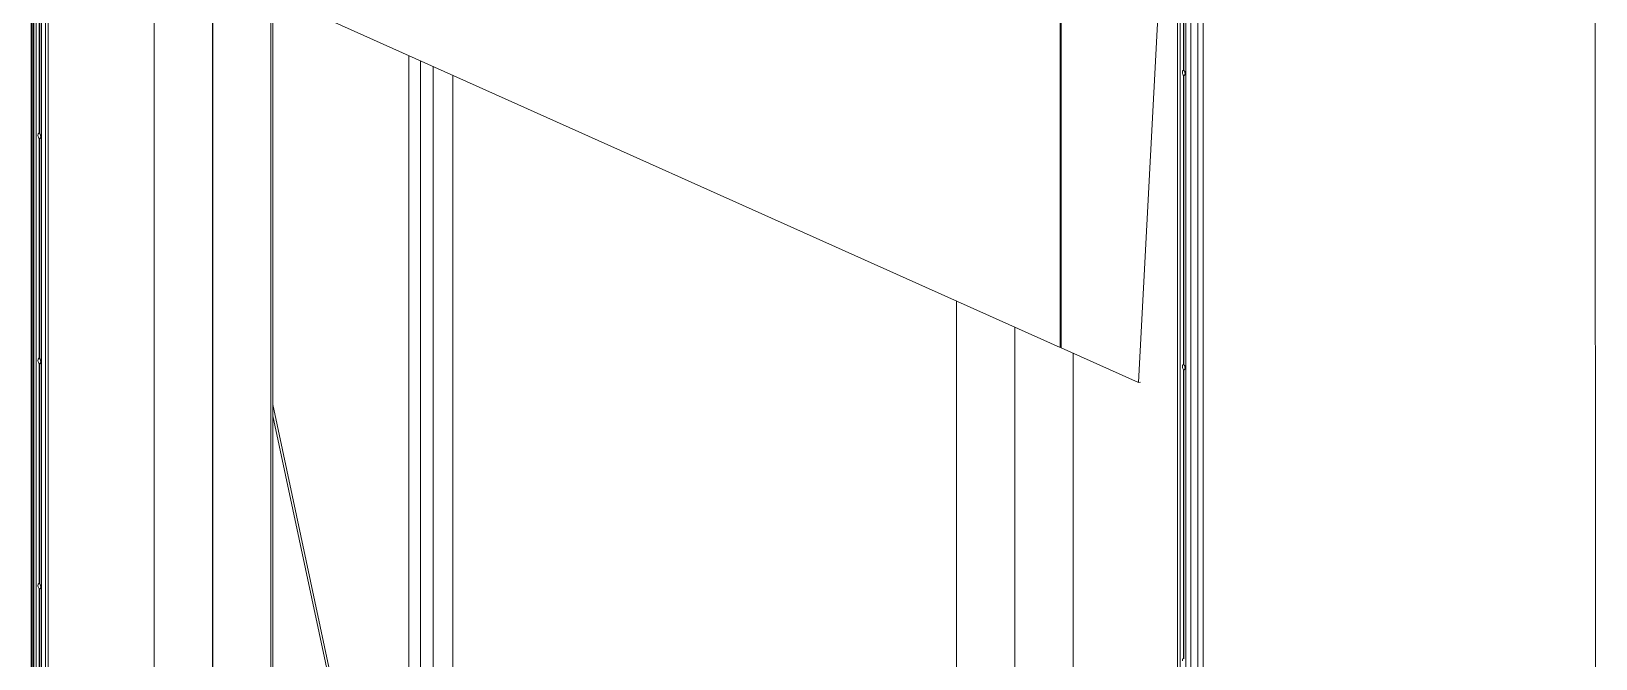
# Model space of a CAD drawing. Header units: millimetres. Extents: x 28932 to 35892, y -771 to 3945.
# Drawn here: x 33771 to 35029, y 2662 to 3166 of the extents above; entities that cross this region are included whole.
import ezdxf

# ---------------------------------------------------------------- set-up
doc = ezdxf.new("R2010")
doc.units = ezdxf.units.MM
doc.linetypes.add('K5LT_BASIC', pattern=[0])
doc.linetypes.add('K5LT_THIN', pattern=[0])
doc.layers.add('Системный слой (1)', color=7, linetype='Continuous', true_color=0x909090)

msp = doc.modelspace()

# ---------------------------------------------------------------- linework, layer by layer
at = {"layer": 'Системный слой (1)', "color": 5, "linetype": 'K5LT_BASIC', "lineweight": 20, "true_color": 0x0000ff}
for p, q in [((33771.243, 2086.922), (33771.243, 3870.575)), ((33773.374, 2085.532), (33773.375, 3869.355)), ((33779.277, 2082.085), (33779.277, 3865.909)), ((33782.758, 3864.736), (33782.757, 2080.912)), ((33784.715, 2081.086), (33784.716, 3854.98)), ((35028.868, 3498.616), (35029.263, 1715.335)), ((34691.934, 3457.841), (34661.515, 2883.826)), ((34692.871, 3456.813), (34692.871, 1672.989)), ((34692.953, 1672.882), (34692.953, 3456.706)), ((34699.58, 3453.365), (34699.58, 1669.541)), ((34713.618, 3452.213), (34713.618, 1668.389)), ((34697.893, 3134.938), (34697.893, 3367.379)), ((34698.08, 3134.854), (34698.08, 3367.295)), ((34598.703, 3322.518), (34598.703, 2911.984)), ((34599.328, 2911.704), (34599.328, 3322.238)), ((33777.612, 3261.228), (33777.612, 3084.328)), ((33777.8, 3261.144), (33777.8, 3084.244)), ((33870.179, 3238.573), (33870.178, 2042.85)), ((34598.703, 2911.984), (33877.453, 3235.312)), ((33917.053, 2021.836), (33917.054, 3217.559)), ((33917.107, 2021.844), (33917.108, 3217.535)), ((33963.982, 2000.831), (33963.983, 3196.522)), ((33965.606, 2001.073), (33965.606, 3195.794)), ((34074.78, 2445.169), (34074.781, 3146.852)), ((34094.285, 3138.109), (34094.284, 2441.183)), ((34110.264, 2324.444), (34110.264, 3130.945)), ((34697.893, 2898.286), (34697.893, 3130.728)), ((34698.08, 2898.202), (34698.08, 3130.644)), ((33777.612, 3080.117), (33777.612, 2903.217)), ((33777.8, 3080.033), (33777.8, 2903.132)), ((34515.357, 1753.656), (34515.357, 2949.347)), ((34562.178, 1732.634), (34562.178, 2928.358)), ((34598.703, 2911.984), (34599.328, 2912.078)), ((34661.515, 2883.826), (34599.328, 2911.704)), ((34609.053, 2907.344), (34609.053, 1711.621)), ((34609.107, 2907.32), (34609.107, 1711.629)), ((33777.612, 2899.006), (33777.612, 2722.105)), ((33777.8, 2898.922), (33777.799, 2722.021)), ((34697.893, 2661.634), (34697.893, 2894.076)), ((34698.08, 2661.55), (34698.08, 2893.992)), ((34661.515, 2883.826), (34663.139, 2884.069)), ((34036.302, 2533.506), (33965.606, 2865.958)), ((34034.468, 2533.116), (33965.606, 2856.943)), ((33777.612, 2717.895), (33777.612, 2540.994)), ((33777.799, 2717.811), (33777.799, 2540.91))]:
    msp.add_line(p, q, dxfattribs=at)
at = {"layer": 'Системный слой (1)', "color": 7, "linetype": 'K5LT_THIN', "lineweight": 5}
for p, q in [((33771.83, 3870.18), (33771.829, 2086.356)), ((33773.111, 3869.605), (33773.11, 2085.782)), ((33775.097, 3867.882), (33775.096, 2084.059)), ((33779.344, 3865.859), (33779.343, 2082.035)), ((34695.003, 1671.556), (34695.003, 3455.379)), ((34703.657, 1668.482), (34703.657, 3452.305)), ((34709.243, 1667.257), (34709.243, 3451.08)), ((34074.865, 3146.815), (34074.864, 2445.181)), ((34084.24, 3142.612), (34084.239, 2440.243))]:
    msp.add_line(p, q, dxfattribs=at)
at = {"layer": 'Системный слой (1)', "color": 5, "linetype": 'K5LT_BASIC', "lineweight": 20, "true_color": 0x0000ff}
for centre, major_axis, ratio, start_param, end_param in [((34697.987, 3132.791), (-0.323, 2.163), 0.48296291, 0, 1.27073716), ((34697.987, 3132.791), (0.323, -2.163), 0.48296291, 4.41232982, 5.89730655), ((34697.987, 3132.791), (-0.323, 2.163), 0.48296291, 6.06894573, 6.28318531), ((34698.149, 3132.815), (-2.974, 0.409), 0.70043236, 4.8313046, 4.89415509), ((34697.987, 3132.791), (0.323, -2.163), 0.48296291, 0, 2.7557139), ((34699.881, 3133.074), (0.323, -2.163), 0.48296291, 4.58156254, 5.14819503), ((34698.149, 3132.815), (-2.974, 0.409), 0.70043236, 1.58092326, 1.66674285), ((34698.149, 3132.815), (-0.309, -2.248), 0.32864412, 0.3101861, 0.39600569), ((34697.987, 3132.791), (0.323, -2.163), 0.48296291, 6.06894573, 6.28318531), ((33777.706, 3082.18), (-0.323, 2.163), 0.48296305, 0, 2.75571418), ((33777.706, 3082.18), (-0.323, 2.163), 0.48296305, 6.06894601, 6.28318531), ((33777.868, 3082.205), (-2.974, 0.409), 0.70043241, 4.83130446, 4.89415497), ((33777.706, 3082.18), (-0.323, 2.163), 0.48296305, 4.4123301, 5.89730683), ((33779.6, 3082.464), (-0.323, 2.163), 0.48296305, 1.13498948, 2.00660317), ((33777.868, 3082.205), (-2.974, 0.409), 0.70043241, 1.58092313, 1.66674272), ((33777.868, 3082.205), (-0.309, -2.248), 0.32864404, 0.31018569, 0.39600528), ((33777.706, 3082.18), (0.323, -2.163), 0.48296305, 6.06894601, 6.28318531), ((33777.706, 3082.18), (0.323, -2.163), 0.48296305, 0, 1.27073744), ((33777.706, 2901.069), (-0.323, 2.163), 0.48296305, 0, 2.75571418), ((33777.706, 2901.069), (-0.323, 2.163), 0.48296305, 6.06894601, 6.28318531), ((33777.868, 2901.094), (-2.974, 0.409), 0.70043241, 4.83130446, 4.89415497), ((33777.868, 2901.094), (-2.974, 0.409), 0.70043241, 1.58092313, 1.66674272), ((33777.706, 2901.069), (-0.323, 2.163), 0.48296305, 4.4123301, 5.89730683), ((33777.868, 2901.094), (-0.309, -2.248), 0.32864404, 0.31018569, 0.39600528), ((33777.706, 2901.069), (0.323, -2.163), 0.48296305, 6.06894601, 6.28318531), ((33777.706, 2901.069), (0.323, -2.163), 0.48296305, 0, 1.27073744), ((33779.6, 2901.352), (-0.323, 2.163), 0.48296305, 1.13498948, 2.00660317), ((34697.987, 2896.139), (-0.323, 2.163), 0.48296291, 0, 1.27073716), ((34697.987, 2896.139), (0.323, -2.163), 0.48296291, 4.41232982, 5.89730655), ((34697.987, 2896.139), (-0.323, 2.163), 0.48296291, 6.06894573, 6.28318531), ((34698.149, 2896.163), (-2.974, 0.409), 0.70043236, 4.8313046, 4.89415509), ((34698.149, 2896.163), (-2.974, 0.409), 0.70043236, 1.58092326, 1.66674285), ((34697.987, 2896.139), (0.323, -2.163), 0.48296291, 0, 2.7557139), ((34698.149, 2896.163), (-0.309, -2.248), 0.32864412, 0.3101861, 0.39600569), ((34697.987, 2896.139), (0.323, -2.163), 0.48296291, 6.06894573, 6.28318531), ((34699.881, 2896.422), (0.323, -2.163), 0.48296291, 4.58156254, 5.14819503), ((33777.706, 2719.958), (-0.323, 2.163), 0.48296305, 0, 2.75571418), ((33777.706, 2719.958), (-0.323, 2.163), 0.48296305, 6.06894601, 6.28318531), ((33777.868, 2719.982), (-2.974, 0.409), 0.70043241, 4.83130446, 4.89415497), ((33777.868, 2719.982), (-2.974, 0.409), 0.70043241, 1.58092313, 1.66674272), ((33777.706, 2719.958), (-0.323, 2.163), 0.48296305, 4.4123301, 5.89730683), ((33777.868, 2719.982), (-0.309, -2.248), 0.32864404, 0.31018569, 0.39600528), ((33777.706, 2719.958), (0.323, -2.163), 0.48296305, 6.06894601, 6.28318531), ((33777.706, 2719.958), (0.323, -2.163), 0.48296305, 0, 1.27073744), ((33779.6, 2720.241), (-0.323, 2.163), 0.48296305, 1.13498948, 2.00660317), ((34697.987, 2659.487), (-0.323, 2.163), 0.48296291, 0, 1.27073716), ((34697.987, 2659.487), (-0.323, 2.163), 0.48296291, 6.06894573, 6.28318531), ((34698.149, 2659.511), (-2.974, 0.409), 0.70043236, 4.8313046, 4.89415509)]:
    msp.add_ellipse(centre, major_axis=major_axis, ratio=ratio, start_param=start_param, end_param=end_param, dxfattribs=at)

doc.saveas('drawing.dxf')
